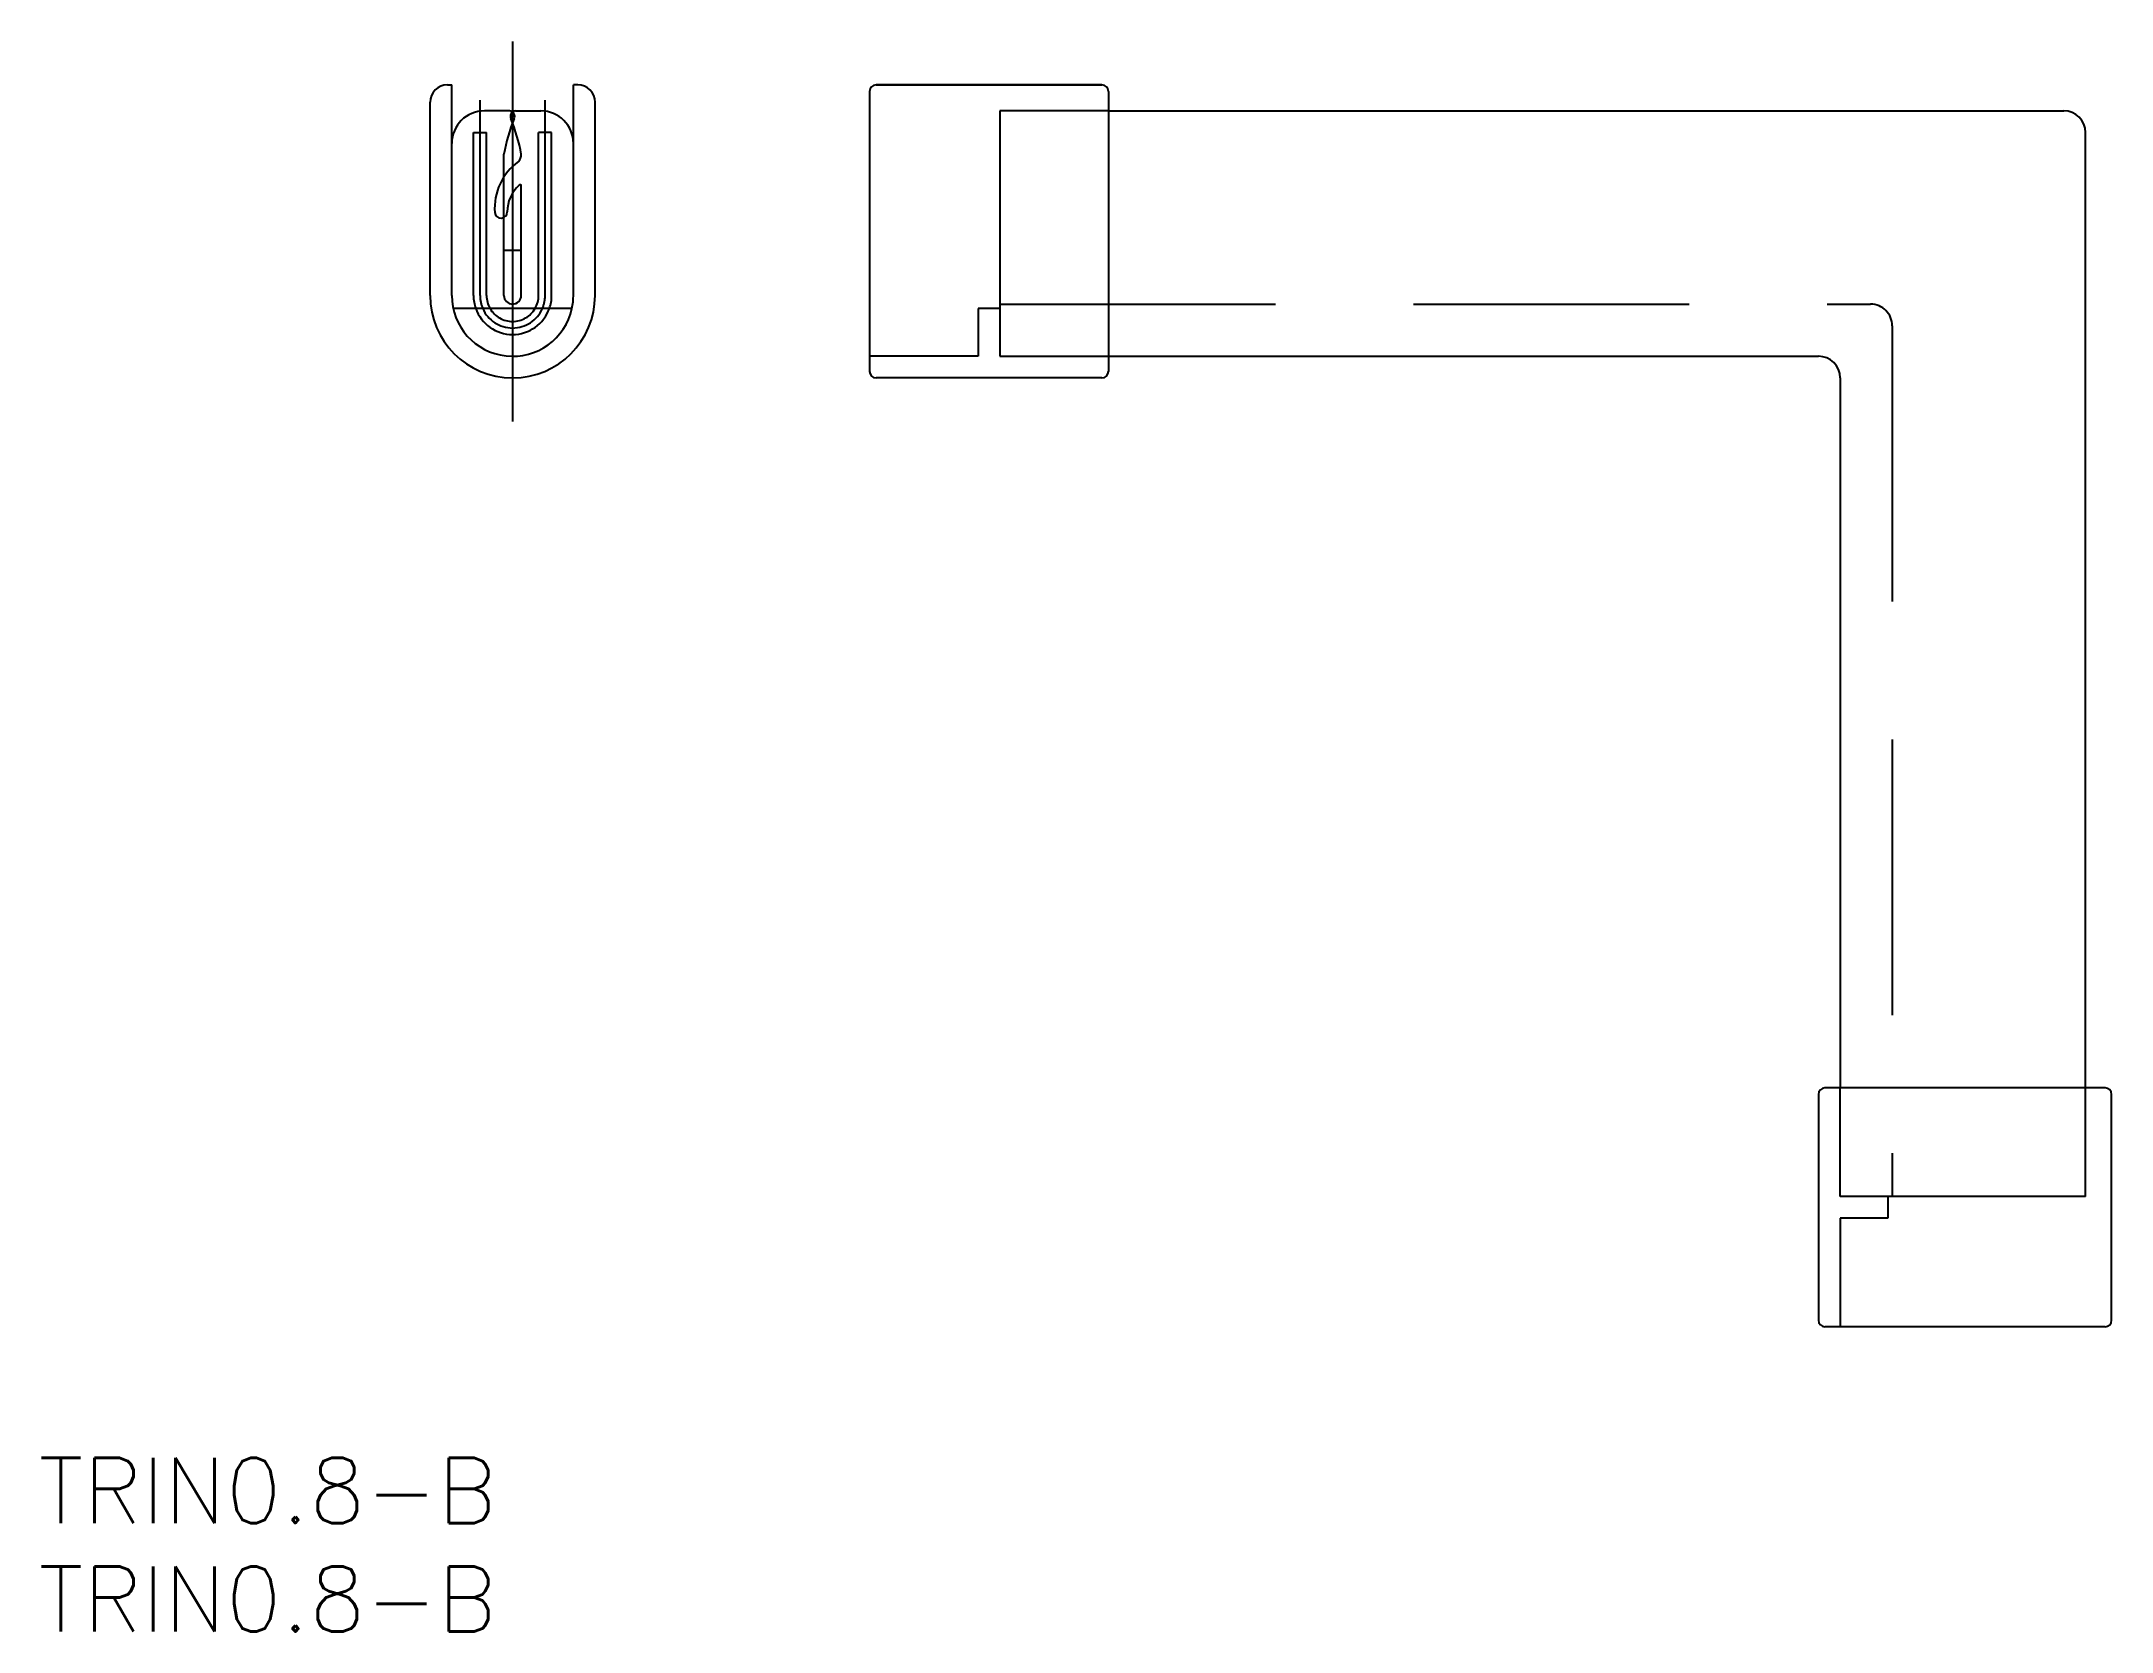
# Model space of a CAD drawing. Extents: x -88.4 to 6.9, y -14 to 59.2.
import ezdxf

# ---------------------------------------------------------------- set-up
doc = ezdxf.new("R2010")
doc.units = 0
doc.linetypes.add('CENTER', pattern=[50.8, 31.75, -6.35, 6.35, -6.35])
doc.linetypes.add('DASHED', pattern=[19.05, 12.7, -6.35])
doc.layers.get('0').update_dxf_attribs({"linetype": 'CONTINUOUS'})
doc.layers.add('CENTER', color=1, linetype='CENTER')
doc.styles.get("Standard").update_dxf_attribs({"font": 'txt.shx', "height": 3, "bigfont": 'bigfont.shx'})

# ---------------------------------------------------------------- blocks, each defined once
blk = doc.blocks.new('*U11')
at = {"color": 7, "linetype": 'CONTINUOUS'}
blk.add_text('TRIN0.8-B', height=3, dxfattribs=at).set_placement((-88.52, -9.04))
blk = doc.blocks.new('*U12')
at = {"color": 7, "linetype": 'CONTINUOUS'}
blk.add_text('TRIN0.8-B', height=3, dxfattribs=at).set_placement((-88.52, -14.04))

msp = doc.modelspace()

# ---------------------------------------------------------------- linework, layer by layer
at = {"color": 7, "linetype": 'CONTINUOUS'}
for p, q in [((-70.492, 47.5), (-70.492, 56.4)), ((-69.692, 57.2), (-69.492, 57.2)), ((-69.492, 47.5), (-69.492, 57.2)), ((-63.692, 57.2), (-63.892, 57.2)), ((-63.892, 47.5), (-63.892, 57.2)), ((-62.892, 47.5), (-62.892, 56.4)), ((-50.25, 56.9), (-50.25, 44)), ((-49.95, 57.2), (-39.55, 57.2)), ((-39.55, 57.2), (-49.95, 57.2)), ((-39.25, 56.9), (-39.25, 44)), ((-66.822, 56), (-67.992, 56)), ((-66.561, 56), (-65.392, 56)), ((-39.25, 56), (4.75, 56)), ((-68.492, 47.5), (-68.492, 55)), ((-68.492, 55), (-67.892, 55)), ((-67.892, 47.5), (-67.892, 55)), ((-65.492, 47.5), (-65.492, 55)), ((-64.892, 55), (-65.492, 55)), ((-64.892, 47.5), (-64.892, 55)), ((5.75, 11), (5.75, 55)), ((-67.092, 47.5), (-67.092, 54)), ((-67.092, 47.5), (-67.092, 52.55)), ((-66.292, 47.5), (-66.292, 52.55)), ((-66.292, 49.567), (-67.092, 49.567)), ((-63.957, 46.9), (-69.427, 46.9)), ((-39.25, 44.7), (-6.55, 44.7)), ((-39.55, 43.7), (-49.95, 43.7)), ((-5.55, 43.7), (-5.55, 11)), ((-6.55, 10.7), (-6.55, 0.3)), ((6.65, 11), (-6.25, 11)), ((6.95, 0.3), (6.95, 10.7)), ((6.65, 0), (-6.25, 0))]:
    msp.add_line(p, q, dxfattribs=at)
at = {"color": 3, "linetype": 'DASHED'}
for p, q in [((-44.25, 56), (-44.25, 46.1)), ((-39.25, 56), (-44.25, 56)), ((-44.25, 46.9), (-45.25, 46.9)), ((-45.25, 46.9), (-45.25, 44.7)), ((-44.25, 47.1), (-4.15, 47.1)), ((-44.25, 46.9), (-44.25, 44.7)), ((-3.15, 46.1), (-3.15, 6)), ((-45.25, 44.7), (-50.25, 44.7)), ((-44.25, 44.7), (-39.25, 44.7)), ((-5.55, 6), (-5.55, 11)), ((5.75, 6), (5.75, 11)), ((5.55, 6), (-5.55, 6)), ((5.75, 6), (-5.55, 6)), ((-3.55, 6), (-5.55, 6)), ((-3.35, 6), (-3.35, 5)), ((-3.35, 5), (-5.55, 5)), ((-5.55, 5), (-5.55, 0))]:
    msp.add_line(p, q, dxfattribs=at)
at = {"color": 7, "linetype": 'CONTINUOUS'}
for centre, radius, start, end in [((-69.692, 56.4), 0.8, 90, 180), ((-63.692, 56.4), 0.8, 0, 90), ((-49.95, 56.9), 0.3, 90, 180), ((-39.55, 56.9), 0.3, 360, 90), ((-67.992, 54.5), 1.5, 90, 180), ((-58.654, 52.447), 8.58, 158.10482, 169.57053), ((-66.842, 55.751), 0.25, 335.29715, 85.46796), ((-66.542, 55.751), 0.25, 94.53204, 204.70285), ((-74.73, 52.447), 8.58, 10.42947, 21.89518), ((-65.392, 54.5), 1.5, 0, 90), ((4.75, 55), 1, 0, 90), ((-64.866, 51.521), 2.651, 125.70391, 184.31399), ((-66.792, 54), 0.5, 319.28489, 0), ((-65.3, 51.348), 1.639, 131.31271, 180.14742), ((-66.342, 52.55), 0.05, 360, 144.33478), ((-67.225, 51.343), 0.285, 184.31399, 0.14742), ((-66.692, 47.5), 3.8, 180, 270), ((-66.692, 47.5), 2.8, 180, 347.62637), ((-66.692, 47.5), 1.8, 180, 199.47122), ((-66.692, 47.5), 1.2, 180, 210), ((-66.692, 47.5), 0.4, 180, 0), ((-66.692, 47.5), 3.8, 270, 0), ((-66.692, 47.5), 1.2, 330, 0), ((-66.692, 47.5), 1.8, 340.52878, 0), ((-66.692, 47.5), 2.8, 347.62637, 0), ((-49.95, 44), 0.3, 180, 270), ((-39.55, 44), 0.3, 270, 0), ((-6.55, 43.7), 1, 0, 90), ((-6.25, 10.7), 0.3, 90, 180), ((6.65, 10.7), 0.3, 0, 90), ((-6.25, 0.3), 0.3, 180, 270), ((6.65, 0.3), 0.3, 270, 0)]:
    msp.add_arc(centre, radius, start, end, dxfattribs=at)
at = {"color": 3, "linetype": 'DASHED'}
for centre, radius, start, end in [((-66.692, 47.5), 1.8, 199.47122, 340.52878), ((-66.692, 47.5), 1.2, 210, 330), ((-4.15, 46.1), 1, 0, 90)]:
    msp.add_arc(centre, radius, start, end, dxfattribs=at)
at = {"layer": 'CENTER', "color": 1, "linetype": 'CENTER'}
for p, q in [((-66.692, 59.2), (-66.692, 41.7)), ((-68.192, 47.5), (-68.192, 56.5)), ((-65.192, 47.5), (-65.192, 56.5))]:
    msp.add_line(p, q, dxfattribs=at)
for start, end in [(180, 203.57818), (203.57818, 336.42182), (336.42182, 0)]:
    msp.add_arc((-66.692, 47.5), 1.5, start, end, dxfattribs=at)

# ---------------------------------------------------------------- block references
at = {"color": 7, "linetype": 'CONTINUOUS'}
for name in ['*U11', '*U12']:
    msp.add_blockref(name, (0, 0), dxfattribs=at)

doc.saveas('drawing.dxf')
